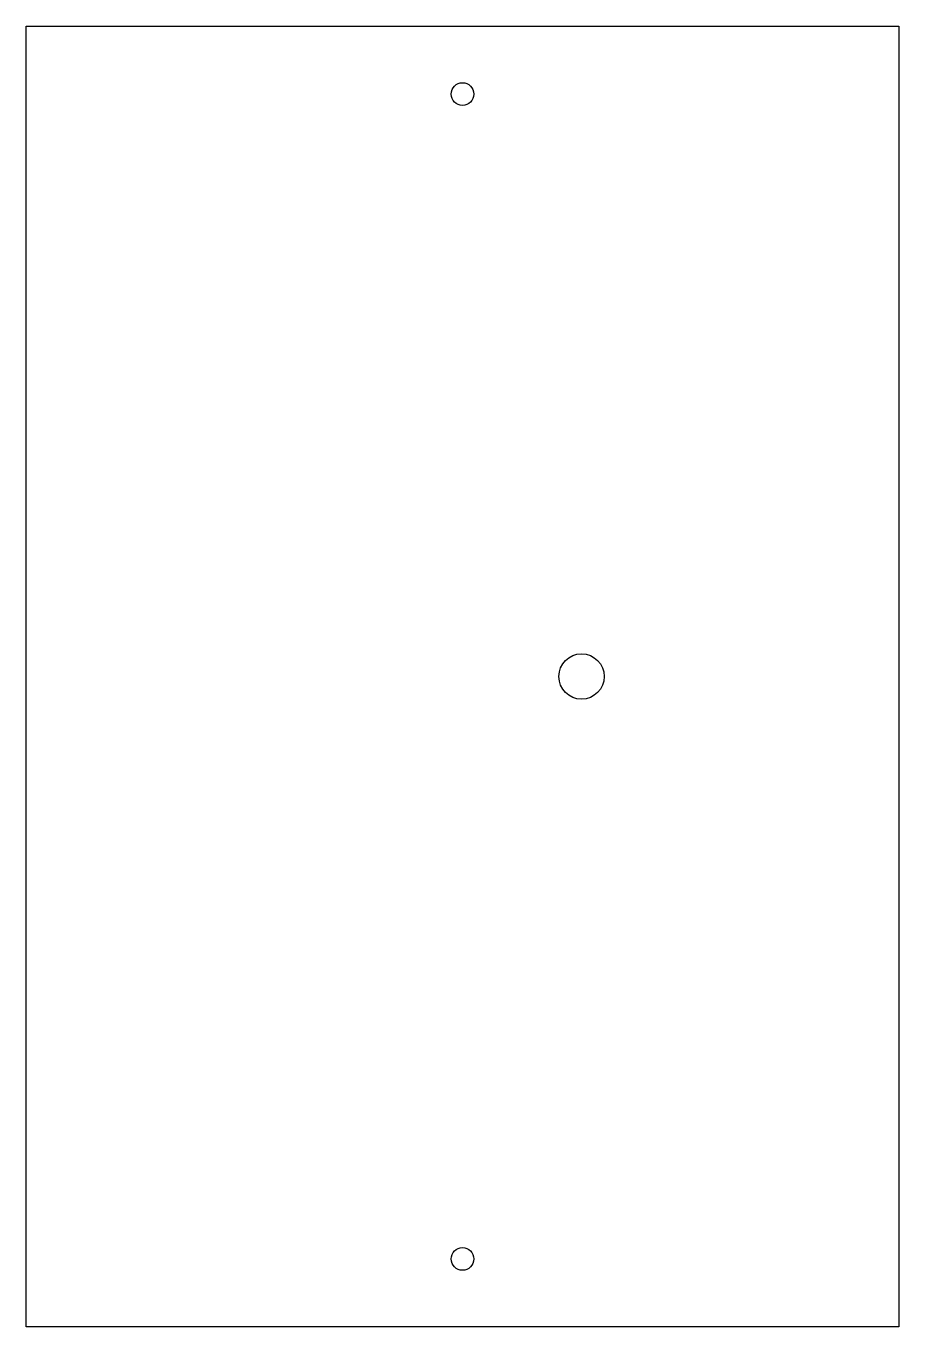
# Model space of a CAD drawing. Header units: inches. Extents: x 9.24 to 14.05, y -6.42 to 0.75.
import ezdxf

# ---------------------------------------------------------------- set-up
doc = ezdxf.new("R2010")
doc.units = ezdxf.units.IN
doc.layers.get('0').update_dxf_attribs({"linetype": 'CONTINUOUS'})

msp = doc.modelspace()

# ---------------------------------------------------------------- linework, layer by layer
msp.add_lwpolyline([(9.2422, 0.75), (14.0548, 0.75), (14.0548, -6.4213), (9.2422, -6.4213)], close=True)
for centre, radius in [((11.6485, 0.375), 0.0625), ((12.3048, -2.8356), 0.125), ((11.6485, -6.0463), 0.0625)]:
    msp.add_circle(centre, radius)

doc.saveas('drawing.dxf')
